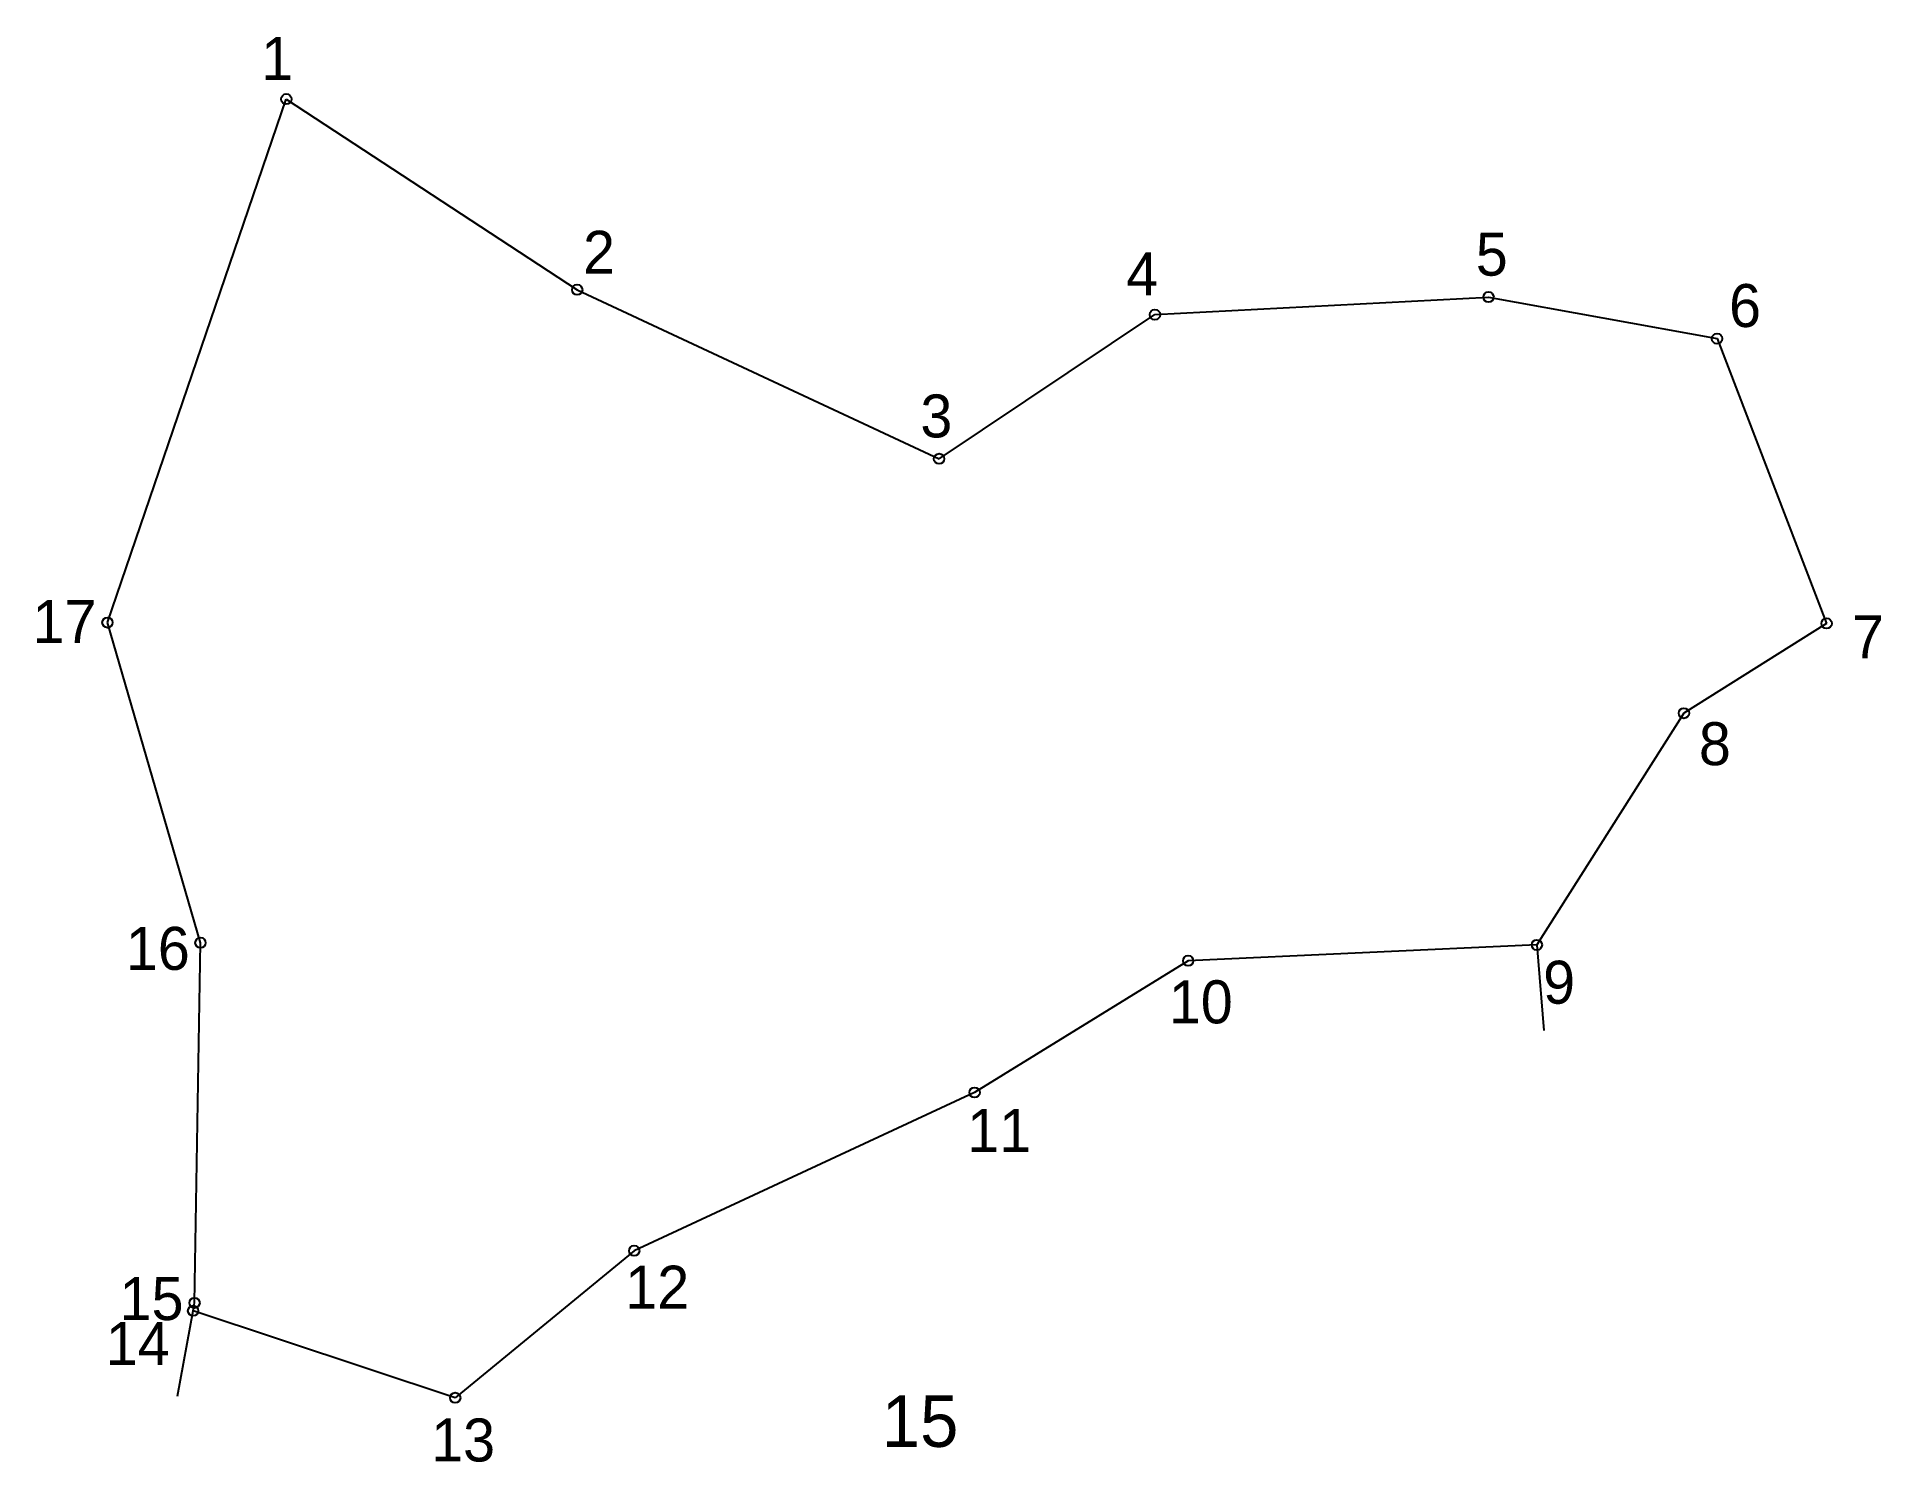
# Model space of a CAD drawing. Extents: x 546258 to 546440, y 1824144 to 1824285.
import ezdxf

# ---------------------------------------------------------------- set-up
doc = ezdxf.new("R2010")
doc.units = 0
for name, color, linetype in [('CanhThua', 7, 'Continuous'), ('MocDinhThua', 7, 'Continuous'), ('NhanTuCan', 7, 'Continuous'), ('RauThua', 7, 'Continuous'), ('SoHieuDinhThua', 7, 'Continuous')]:
    doc.layers.add(name, color=color, linetype=linetype)

msp = doc.modelspace()

# ---------------------------------------------------------------- linework, layer by layer
at = {"layer": 'CanhThua'}
for p, q in [((546265.31, 1824226.83), (546282.97, 1824278.52)), ((546282.97, 1824278.52), (546311.69, 1824259.69)), ((546311.69, 1824259.69), (546347.42, 1824243)), ((546368.74, 1824257.23), (546401.68, 1824258.97)), ((546401.68, 1824258.97), (546424.24, 1824254.86)), ((546347.42, 1824243), (546368.74, 1824257.23)), ((546424.24, 1824254.86), (546435.06, 1824226.75)), ((546274.49, 1824195.22), (546265.31, 1824226.83)), ((546435.06, 1824226.75), (546420.97, 1824217.88)), ((546420.97, 1824217.88), (546406.45, 1824195)), ((546273.91, 1824159.66), (546274.49, 1824195.22)), ((546406.45, 1824195), (546372.02, 1824193.44)), ((546372.02, 1824193.44), (546350.93, 1824180.43)), ((546350.93, 1824180.43), (546317.32, 1824164.81)), ((546317.32, 1824164.81), (546299.65, 1824150.29)), ((546273.77, 1824158.88), (546273.91, 1824159.66)), ((546299.65, 1824150.29), (546273.77, 1824158.88))]:
    msp.add_line(p, q, dxfattribs=at)
at = {"layer": 'MocDinhThua'}
for centre in [(546282.97, 1824278.52), (546311.69, 1824259.69), (546401.68, 1824258.97), (546368.74, 1824257.23), (546424.24, 1824254.86), (546347.42, 1824243), (546265.31, 1824226.83), (546435.06, 1824226.75), (546420.97, 1824217.88), (546274.49, 1824195.22), (546372.02, 1824193.44), (546406.45, 1824195), (546350.93, 1824180.43), (546317.32, 1824164.81), (546273.77, 1824158.88), (546273.91, 1824159.66), (546299.65, 1824150.29)]:
    msp.add_circle(centre, 0.509, dxfattribs=at)
at = {"layer": 'RauThua'}
for p, q in [((546406.45, 1824195), (546407.13, 1824186.56)), ((546272.23, 1824150.45), (546273.77, 1824158.88))]:
    msp.add_line(p, q, dxfattribs=at)

# ---------------------------------------------------------------- texts
at = {"layer": 'NhanTuCan'}
msp.add_text('15', height=5.092, dxfattribs=at).set_placement((546341.76, 1824145.44))
at = {"layer": 'SoHieuDinhThua'}
for s, height, p in [('1', 4.24, (546280.49, 1824280.41)), ('2', 4.24, (546312.27, 1824261.27)), ('5', 4.24, (546400.42, 1824261.08)), ('4', 4.24, (546365.9, 1824259.14)), ('6', 4.24, (546425.43, 1824256.01)), ('3', 4.24, (546345.58, 1824245.11)), ('17', 4.244, (546257.91, 1824224.81)), ('7', 4.24, (546437.57, 1824223.29)), ('8', 4.24, (546422.45, 1824212.75)), ('16', 4.244, (546267.13, 1824192.54)), ('9', 4.24, (546407.07, 1824189.2)), ('10', 4.244, (546370.11, 1824187.26)), ('11', 4.244, (546350.2, 1824174.57)), ('12', 4.244, (546316.44, 1824159.09)), ('15', 4.244, (546266.51, 1824157.96)), ('14', 4.244, (546265.14, 1824153.52)), ('13', 4.244, (546297.27, 1824144))]:
    msp.add_text(s, height=height, dxfattribs=at).set_placement(p)

doc.saveas('drawing.dxf')
